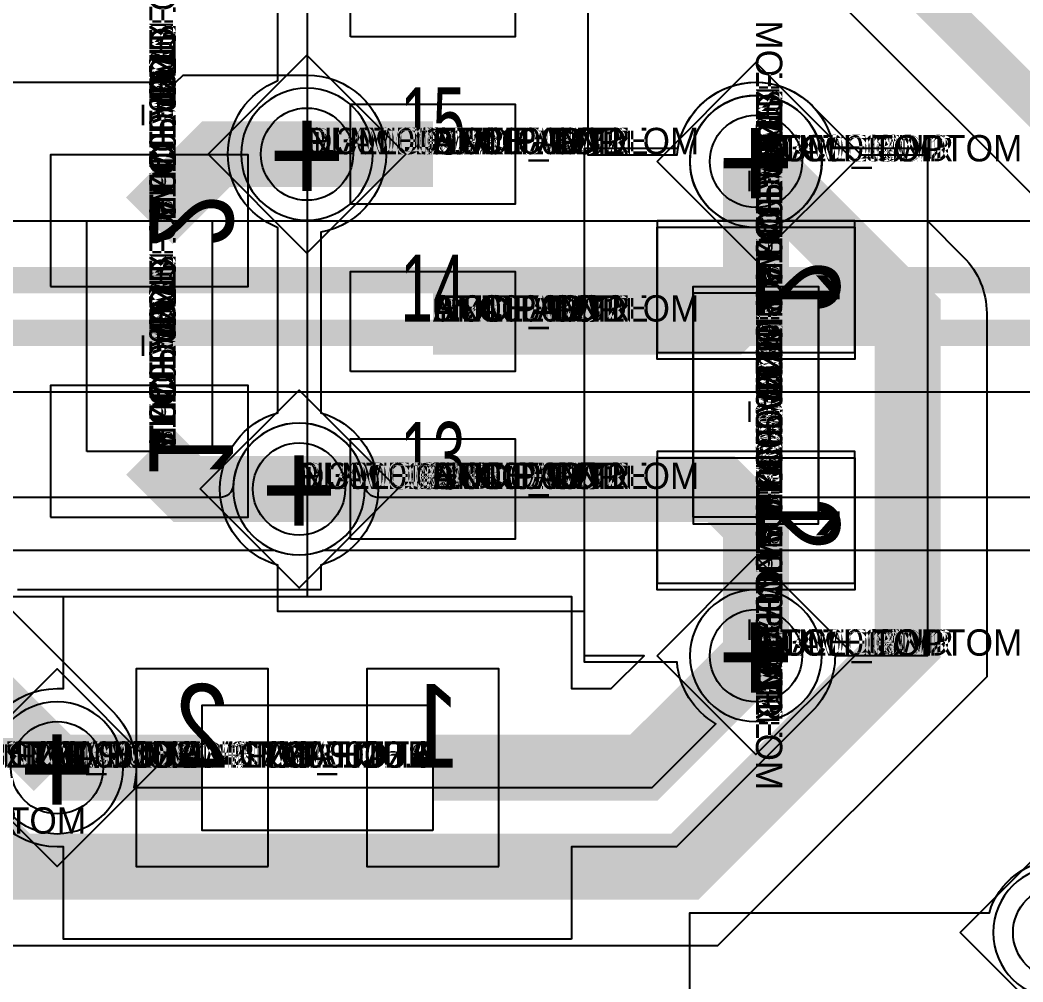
# Model space of a CAD drawing. Extents: x 0 to 323, y 0 to 320.
# Drawn here: x 31.63 to 39.24, y 236.58 to 243.88 of the extents above; entities that cross this region are included whole.
import ezdxf
from ezdxf.enums import TextEntityAlignment as Align

# ---------------------------------------------------------------- set-up
doc = ezdxf.new("R2010")
doc.units = 0
doc.header["$MEASUREMENT"] = 0
doc.layers.get('0').update_dxf_attribs({"linetype": 'CONTINUOUS'})
for name, color, linetype in [('CDN_FIGURES', 7, 'CONTINUOUS'), ('ETCH_BOTTOM', 7, 'CONTINUOUS'), ('ETCH_GND', 3, 'CONTINUOUS'), ('ETCH_INT1', 4, 'CONTINUOUS'), ('ETCH_INT2', 5, 'CONTINUOUS'), ('ETCH_PWR', 6, 'CONTINUOUS'), ('ETCH_TOP', 2, 'CONTINUOUS'), ('MANUFACTURING_NCLEGEND-1-6', 8, 'CONTINUOUS'), ('PACKAGE_GEOMETRY_ASSEMBLY_TOP', 11, 'CONTINUOUS'), ('PACKAGE_GEOMETRY_PIN_NUMBER', 9, 'CONTINUOUS')]:
    doc.layers.add(name, color=color, linetype=linetype)

# ---------------------------------------------------------------- blocks, each defined once
blk = doc.blocks.new('PAD_INFO')
for tag in ['SHAPE_TYPE', 'PAD_HEIGHT', 'PAD_LAYER', 'PAD_TYPE', 'PAD_WIDTH']:
    blk.add_attdef(tag, (0, 0), '', height=0.2)
at = {"flags": 2}
blk.add_attdef('CDN_TYPE', (0, 0), '', height=0.2, dxfattribs=at)
blk = doc.blocks.new('DRILL_INFO')
at = {"flags": 2}
blk.add_attdef('CDN_TYPE', (0, 0), '', height=0.2, dxfattribs=at)
for tag in ['FSHAPE', 'FCHAR', 'DRILL_HEIGHT', 'DIAMETER', 'PLATED', 'DRILL_WIDTH']:
    blk.add_attdef(tag, (0, 0), '', height=0.2)
blk = doc.blocks.new('VIA0700X0300')
at = {"layer": 'ETCH_BOTTOM'}
blk.add_circle((0, 0), 0.35, dxfattribs=at)
at = {"layer": 'ETCH_GND'}
blk.add_circle((0, 0), 0.35, dxfattribs=at)
at = {"layer": 'ETCH_INT1'}
blk.add_circle((0, 0), 0.35, dxfattribs=at)
at = {"layer": 'ETCH_INT2'}
blk.add_circle((0, 0), 0.35, dxfattribs=at)
at = {"layer": 'ETCH_PWR'}
blk.add_circle((0, 0), 0.35, dxfattribs=at)
at = {"layer": 'ETCH_TOP'}
blk.add_circle((0, 0), 0.35, dxfattribs=at)
ref = blk.add_blockref('PAD_INFO', (0, 0))
ref.add_attrib('PAD_LAYER', 'ETCH_TOP', (0, 0), dxfattribs={"height": 0.2})
ref.add_attrib('SHAPE_TYPE', 'NULL', (0, 0), dxfattribs={"height": 0.2})
ref.add_attrib('PAD_TYPE', 'ANTIPAD', (0, 0), dxfattribs={"height": 0.2})
ref.add_attrib('PAD_WIDTH', '0.000000', (0, 0), dxfattribs={"height": 0.2})
ref.add_attrib('PAD_HEIGHT', '0.000000', (0, 0), dxfattribs={"height": 0.2})
ref = blk.add_blockref('PAD_INFO', (0, 0))
ref.add_attrib('PAD_LAYER', 'ETCH_GND', (0, 0), dxfattribs={"height": 0.2})
ref.add_attrib('SHAPE_TYPE', 'NULL', (0, 0), dxfattribs={"height": 0.2})
ref.add_attrib('PAD_TYPE', 'ANTIPAD', (0, 0), dxfattribs={"height": 0.2})
ref.add_attrib('PAD_WIDTH', '0.000000', (0, 0), dxfattribs={"height": 0.2})
ref.add_attrib('PAD_HEIGHT', '0.000000', (0, 0), dxfattribs={"height": 0.2})
ref = blk.add_blockref('PAD_INFO', (0, 0))
ref.add_attrib('PAD_LAYER', 'ETCH_INT1', (0, 0), dxfattribs={"height": 0.2})
ref.add_attrib('SHAPE_TYPE', 'NULL', (0, 0), dxfattribs={"height": 0.2})
ref.add_attrib('PAD_TYPE', 'ANTIPAD', (0, 0), dxfattribs={"height": 0.2})
ref.add_attrib('PAD_WIDTH', '0.000000', (0, 0), dxfattribs={"height": 0.2})
ref.add_attrib('PAD_HEIGHT', '0.000000', (0, 0), dxfattribs={"height": 0.2})
ref = blk.add_blockref('PAD_INFO', (0, 0))
ref.add_attrib('PAD_LAYER', 'ETCH_INT2', (0, 0), dxfattribs={"height": 0.2})
ref.add_attrib('SHAPE_TYPE', 'NULL', (0, 0), dxfattribs={"height": 0.2})
ref.add_attrib('PAD_TYPE', 'ANTIPAD', (0, 0), dxfattribs={"height": 0.2})
ref.add_attrib('PAD_WIDTH', '0.000000', (0, 0), dxfattribs={"height": 0.2})
ref.add_attrib('PAD_HEIGHT', '0.000000', (0, 0), dxfattribs={"height": 0.2})
ref = blk.add_blockref('PAD_INFO', (0, 0))
ref.add_attrib('PAD_LAYER', 'ETCH_PWR', (0, 0), dxfattribs={"height": 0.2})
ref.add_attrib('SHAPE_TYPE', 'NULL', (0, 0), dxfattribs={"height": 0.2})
ref.add_attrib('PAD_TYPE', 'ANTIPAD', (0, 0), dxfattribs={"height": 0.2})
ref.add_attrib('PAD_WIDTH', '0.000000', (0, 0), dxfattribs={"height": 0.2})
ref.add_attrib('PAD_HEIGHT', '0.000000', (0, 0), dxfattribs={"height": 0.2})
ref = blk.add_blockref('PAD_INFO', (0, 0))
ref.add_attrib('PAD_LAYER', 'ETCH_BOTTOM', (0, 0), dxfattribs={"height": 0.2})
ref.add_attrib('SHAPE_TYPE', 'NULL', (0, 0), dxfattribs={"height": 0.2})
ref.add_attrib('PAD_TYPE', 'ANTIPAD', (0, 0), dxfattribs={"height": 0.2})
ref.add_attrib('PAD_WIDTH', '0.000000', (0, 0), dxfattribs={"height": 0.2})
ref.add_attrib('PAD_HEIGHT', '0.000000', (0, 0), dxfattribs={"height": 0.2})
ref = blk.add_blockref('PAD_INFO', (0, 0))
ref.add_attrib('PAD_LAYER', 'ETCH_TOP', (0, 0), dxfattribs={"height": 0.2})
ref.add_attrib('SHAPE_TYPE', 'NULL', (0, 0), dxfattribs={"height": 0.2})
ref.add_attrib('PAD_TYPE', 'THERMAL', (0, 0), dxfattribs={"height": 0.2})
ref.add_attrib('PAD_WIDTH', '0.000000', (0, 0), dxfattribs={"height": 0.2})
ref.add_attrib('PAD_HEIGHT', '0.000000', (0, 0), dxfattribs={"height": 0.2})
ref = blk.add_blockref('PAD_INFO', (0, 0))
ref.add_attrib('PAD_LAYER', 'ETCH_GND', (0, 0), dxfattribs={"height": 0.2})
ref.add_attrib('SHAPE_TYPE', 'NULL', (0, 0), dxfattribs={"height": 0.2})
ref.add_attrib('PAD_TYPE', 'THERMAL', (0, 0), dxfattribs={"height": 0.2})
ref.add_attrib('PAD_WIDTH', '0.000000', (0, 0), dxfattribs={"height": 0.2})
ref.add_attrib('PAD_HEIGHT', '0.000000', (0, 0), dxfattribs={"height": 0.2})
ref = blk.add_blockref('PAD_INFO', (0, 0))
ref.add_attrib('PAD_LAYER', 'ETCH_INT1', (0, 0), dxfattribs={"height": 0.2})
ref.add_attrib('SHAPE_TYPE', 'NULL', (0, 0), dxfattribs={"height": 0.2})
ref.add_attrib('PAD_TYPE', 'THERMAL', (0, 0), dxfattribs={"height": 0.2})
ref.add_attrib('PAD_WIDTH', '0.000000', (0, 0), dxfattribs={"height": 0.2})
ref.add_attrib('PAD_HEIGHT', '0.000000', (0, 0), dxfattribs={"height": 0.2})
ref = blk.add_blockref('PAD_INFO', (0, 0))
ref.add_attrib('PAD_LAYER', 'ETCH_INT2', (0, 0), dxfattribs={"height": 0.2})
ref.add_attrib('SHAPE_TYPE', 'NULL', (0, 0), dxfattribs={"height": 0.2})
ref.add_attrib('PAD_TYPE', 'THERMAL', (0, 0), dxfattribs={"height": 0.2})
ref.add_attrib('PAD_WIDTH', '0.000000', (0, 0), dxfattribs={"height": 0.2})
ref.add_attrib('PAD_HEIGHT', '0.000000', (0, 0), dxfattribs={"height": 0.2})
ref = blk.add_blockref('PAD_INFO', (0, 0))
ref.add_attrib('PAD_LAYER', 'ETCH_PWR', (0, 0), dxfattribs={"height": 0.2})
ref.add_attrib('SHAPE_TYPE', 'NULL', (0, 0), dxfattribs={"height": 0.2})
ref.add_attrib('PAD_TYPE', 'THERMAL', (0, 0), dxfattribs={"height": 0.2})
ref.add_attrib('PAD_WIDTH', '0.000000', (0, 0), dxfattribs={"height": 0.2})
ref.add_attrib('PAD_HEIGHT', '0.000000', (0, 0), dxfattribs={"height": 0.2})
ref = blk.add_blockref('PAD_INFO', (0, 0))
ref.add_attrib('PAD_LAYER', 'ETCH_BOTTOM', (0, 0), dxfattribs={"height": 0.2})
ref.add_attrib('SHAPE_TYPE', 'NULL', (0, 0), dxfattribs={"height": 0.2})
ref.add_attrib('PAD_TYPE', 'THERMAL', (0, 0), dxfattribs={"height": 0.2})
ref.add_attrib('PAD_WIDTH', '0.000000', (0, 0), dxfattribs={"height": 0.2})
ref.add_attrib('PAD_HEIGHT', '0.000000', (0, 0), dxfattribs={"height": 0.2})
ref = blk.add_blockref('PAD_INFO', (0, 0))
ref.add_attrib('PAD_LAYER', 'ETCH_TOP', (0, 0), dxfattribs={"height": 0.2})
ref.add_attrib('SHAPE_TYPE', 'CIRCLE', (0, 0), dxfattribs={"height": 0.2})
ref.add_attrib('PAD_TYPE', 'REGULAR', (0, 0), dxfattribs={"height": 0.2})
ref.add_attrib('PAD_WIDTH', '0.700000', (0, 0), dxfattribs={"height": 0.2})
ref.add_attrib('PAD_HEIGHT', '0.700000', (0, 0), dxfattribs={"height": 0.2})
ref = blk.add_blockref('PAD_INFO', (0, 0))
ref.add_attrib('PAD_LAYER', 'ETCH_GND', (0, 0), dxfattribs={"height": 0.2})
ref.add_attrib('SHAPE_TYPE', 'CIRCLE', (0, 0), dxfattribs={"height": 0.2})
ref.add_attrib('PAD_TYPE', 'REGULAR', (0, 0), dxfattribs={"height": 0.2})
ref.add_attrib('PAD_WIDTH', '0.700000', (0, 0), dxfattribs={"height": 0.2})
ref.add_attrib('PAD_HEIGHT', '0.700000', (0, 0), dxfattribs={"height": 0.2})
ref = blk.add_blockref('PAD_INFO', (0, 0))
ref.add_attrib('PAD_LAYER', 'ETCH_INT1', (0, 0), dxfattribs={"height": 0.2})
ref.add_attrib('SHAPE_TYPE', 'CIRCLE', (0, 0), dxfattribs={"height": 0.2})
ref.add_attrib('PAD_TYPE', 'REGULAR', (0, 0), dxfattribs={"height": 0.2})
ref.add_attrib('PAD_WIDTH', '0.700000', (0, 0), dxfattribs={"height": 0.2})
ref.add_attrib('PAD_HEIGHT', '0.700000', (0, 0), dxfattribs={"height": 0.2})
ref = blk.add_blockref('PAD_INFO', (0, 0))
ref.add_attrib('PAD_LAYER', 'ETCH_INT2', (0, 0), dxfattribs={"height": 0.2})
ref.add_attrib('SHAPE_TYPE', 'CIRCLE', (0, 0), dxfattribs={"height": 0.2})
ref.add_attrib('PAD_TYPE', 'REGULAR', (0, 0), dxfattribs={"height": 0.2})
ref.add_attrib('PAD_WIDTH', '0.700000', (0, 0), dxfattribs={"height": 0.2})
ref.add_attrib('PAD_HEIGHT', '0.700000', (0, 0), dxfattribs={"height": 0.2})
ref = blk.add_blockref('PAD_INFO', (0, 0))
ref.add_attrib('PAD_LAYER', 'ETCH_PWR', (0, 0), dxfattribs={"height": 0.2})
ref.add_attrib('SHAPE_TYPE', 'CIRCLE', (0, 0), dxfattribs={"height": 0.2})
ref.add_attrib('PAD_TYPE', 'REGULAR', (0, 0), dxfattribs={"height": 0.2})
ref.add_attrib('PAD_WIDTH', '0.700000', (0, 0), dxfattribs={"height": 0.2})
ref.add_attrib('PAD_HEIGHT', '0.700000', (0, 0), dxfattribs={"height": 0.2})
ref = blk.add_blockref('PAD_INFO', (0, 0))
ref.add_attrib('PAD_LAYER', 'ETCH_BOTTOM', (0, 0), dxfattribs={"height": 0.2})
ref.add_attrib('SHAPE_TYPE', 'CIRCLE', (0, 0), dxfattribs={"height": 0.2})
ref.add_attrib('PAD_TYPE', 'REGULAR', (0, 0), dxfattribs={"height": 0.2})
ref.add_attrib('PAD_WIDTH', '0.700000', (0, 0), dxfattribs={"height": 0.2})
ref.add_attrib('PAD_HEIGHT', '0.700000', (0, 0), dxfattribs={"height": 0.2})
ref = blk.add_blockref('DRILL_INFO', (0, 0))
ref.add_attrib('DIAMETER', '0.300000', (0, 0), dxfattribs={"height": 0.2})
ref.add_attrib('PLATED', 'PLATED', (0, 0), dxfattribs={"height": 0.2})
ref.add_attrib('FSHAPE', 'DIAMOND', (0, 0), dxfattribs={"height": 0.2})
ref.add_attrib('FCHAR', '+', (0, 0), dxfattribs={"height": 0.2})
ref.add_attrib('DRILL_WIDTH', '1.500000', (0, 0), dxfattribs={"height": 0.2})
ref.add_attrib('DRILL_HEIGHT', '1.500000', (0, 0), dxfattribs={"height": 0.2})
for tag in ['CDN_TYPE', 'PIN']:
    blk.add_attdef(tag, (0, 0), '', height=0.2)
at = {"flags": 2}
for tag in ['PSTKNAME', 'BBV']:
    blk.add_attdef(tag, (0, 0), '', height=0.2, dxfattribs=at)
blk = doc.blocks.new('FIGURE_DIAMOND')
at = {"layer": 'CDN_FIGURES'}
blk.add_lwpolyline([(-0.5, 0), (0, 0.5), (0.5, 0), (0, -0.5)], close=True, dxfattribs=at)
blk = doc.blocks.new('RC1000X1500TS')
at = {"layer": 'ETCH_TOP'}
blk.add_lwpolyline([(-0.5, -0.75), (-0.5, 0.75), (0.5, 0.75), (0.5, -0.75)], close=True, dxfattribs=at)
ref = blk.add_blockref('PAD_INFO', (0, 0))
ref.add_attrib('PAD_LAYER', 'ETCH_TOP', (0, 0), dxfattribs={"height": 0.2})
ref.add_attrib('SHAPE_TYPE', 'NULL', (0, 0), dxfattribs={"height": 0.2})
ref.add_attrib('PAD_TYPE', 'ANTIPAD', (0, 0), dxfattribs={"height": 0.2})
ref.add_attrib('PAD_WIDTH', '0.000000', (0, 0), dxfattribs={"height": 0.2})
ref.add_attrib('PAD_HEIGHT', '0.000000', (0, 0), dxfattribs={"height": 0.2})
ref = blk.add_blockref('PAD_INFO', (0, 0))
ref.add_attrib('PAD_LAYER', 'ETCH_GND', (0, 0), dxfattribs={"height": 0.2})
ref.add_attrib('SHAPE_TYPE', 'NULL', (0, 0), dxfattribs={"height": 0.2})
ref.add_attrib('PAD_TYPE', 'ANTIPAD', (0, 0), dxfattribs={"height": 0.2})
ref.add_attrib('PAD_WIDTH', '0.000000', (0, 0), dxfattribs={"height": 0.2})
ref.add_attrib('PAD_HEIGHT', '0.000000', (0, 0), dxfattribs={"height": 0.2})
ref = blk.add_blockref('PAD_INFO', (0, 0))
ref.add_attrib('PAD_LAYER', 'ETCH_INT1', (0, 0), dxfattribs={"height": 0.2})
ref.add_attrib('SHAPE_TYPE', 'NULL', (0, 0), dxfattribs={"height": 0.2})
ref.add_attrib('PAD_TYPE', 'ANTIPAD', (0, 0), dxfattribs={"height": 0.2})
ref.add_attrib('PAD_WIDTH', '0.000000', (0, 0), dxfattribs={"height": 0.2})
ref.add_attrib('PAD_HEIGHT', '0.000000', (0, 0), dxfattribs={"height": 0.2})
ref = blk.add_blockref('PAD_INFO', (0, 0))
ref.add_attrib('PAD_LAYER', 'ETCH_INT2', (0, 0), dxfattribs={"height": 0.2})
ref.add_attrib('SHAPE_TYPE', 'NULL', (0, 0), dxfattribs={"height": 0.2})
ref.add_attrib('PAD_TYPE', 'ANTIPAD', (0, 0), dxfattribs={"height": 0.2})
ref.add_attrib('PAD_WIDTH', '0.000000', (0, 0), dxfattribs={"height": 0.2})
ref.add_attrib('PAD_HEIGHT', '0.000000', (0, 0), dxfattribs={"height": 0.2})
ref = blk.add_blockref('PAD_INFO', (0, 0))
ref.add_attrib('PAD_LAYER', 'ETCH_PWR', (0, 0), dxfattribs={"height": 0.2})
ref.add_attrib('SHAPE_TYPE', 'NULL', (0, 0), dxfattribs={"height": 0.2})
ref.add_attrib('PAD_TYPE', 'ANTIPAD', (0, 0), dxfattribs={"height": 0.2})
ref.add_attrib('PAD_WIDTH', '0.000000', (0, 0), dxfattribs={"height": 0.2})
ref.add_attrib('PAD_HEIGHT', '0.000000', (0, 0), dxfattribs={"height": 0.2})
ref = blk.add_blockref('PAD_INFO', (0, 0))
ref.add_attrib('PAD_LAYER', 'ETCH_BOTTOM', (0, 0), dxfattribs={"height": 0.2})
ref.add_attrib('SHAPE_TYPE', 'NULL', (0, 0), dxfattribs={"height": 0.2})
ref.add_attrib('PAD_TYPE', 'ANTIPAD', (0, 0), dxfattribs={"height": 0.2})
ref.add_attrib('PAD_WIDTH', '0.000000', (0, 0), dxfattribs={"height": 0.2})
ref.add_attrib('PAD_HEIGHT', '0.000000', (0, 0), dxfattribs={"height": 0.2})
ref = blk.add_blockref('PAD_INFO', (0, 0))
ref.add_attrib('PAD_LAYER', 'ETCH_TOP', (0, 0), dxfattribs={"height": 0.2})
ref.add_attrib('SHAPE_TYPE', 'NULL', (0, 0), dxfattribs={"height": 0.2})
ref.add_attrib('PAD_TYPE', 'THERMAL', (0, 0), dxfattribs={"height": 0.2})
ref.add_attrib('PAD_WIDTH', '0.000000', (0, 0), dxfattribs={"height": 0.2})
ref.add_attrib('PAD_HEIGHT', '0.000000', (0, 0), dxfattribs={"height": 0.2})
ref = blk.add_blockref('PAD_INFO', (0, 0))
ref.add_attrib('PAD_LAYER', 'ETCH_GND', (0, 0), dxfattribs={"height": 0.2})
ref.add_attrib('SHAPE_TYPE', 'NULL', (0, 0), dxfattribs={"height": 0.2})
ref.add_attrib('PAD_TYPE', 'THERMAL', (0, 0), dxfattribs={"height": 0.2})
ref.add_attrib('PAD_WIDTH', '0.000000', (0, 0), dxfattribs={"height": 0.2})
ref.add_attrib('PAD_HEIGHT', '0.000000', (0, 0), dxfattribs={"height": 0.2})
ref = blk.add_blockref('PAD_INFO', (0, 0))
ref.add_attrib('PAD_LAYER', 'ETCH_INT1', (0, 0), dxfattribs={"height": 0.2})
ref.add_attrib('SHAPE_TYPE', 'NULL', (0, 0), dxfattribs={"height": 0.2})
ref.add_attrib('PAD_TYPE', 'THERMAL', (0, 0), dxfattribs={"height": 0.2})
ref.add_attrib('PAD_WIDTH', '0.000000', (0, 0), dxfattribs={"height": 0.2})
ref.add_attrib('PAD_HEIGHT', '0.000000', (0, 0), dxfattribs={"height": 0.2})
ref = blk.add_blockref('PAD_INFO', (0, 0))
ref.add_attrib('PAD_LAYER', 'ETCH_INT2', (0, 0), dxfattribs={"height": 0.2})
ref.add_attrib('SHAPE_TYPE', 'NULL', (0, 0), dxfattribs={"height": 0.2})
ref.add_attrib('PAD_TYPE', 'THERMAL', (0, 0), dxfattribs={"height": 0.2})
ref.add_attrib('PAD_WIDTH', '0.000000', (0, 0), dxfattribs={"height": 0.2})
ref.add_attrib('PAD_HEIGHT', '0.000000', (0, 0), dxfattribs={"height": 0.2})
ref = blk.add_blockref('PAD_INFO', (0, 0))
ref.add_attrib('PAD_LAYER', 'ETCH_PWR', (0, 0), dxfattribs={"height": 0.2})
ref.add_attrib('SHAPE_TYPE', 'NULL', (0, 0), dxfattribs={"height": 0.2})
ref.add_attrib('PAD_TYPE', 'THERMAL', (0, 0), dxfattribs={"height": 0.2})
ref.add_attrib('PAD_WIDTH', '0.000000', (0, 0), dxfattribs={"height": 0.2})
ref.add_attrib('PAD_HEIGHT', '0.000000', (0, 0), dxfattribs={"height": 0.2})
ref = blk.add_blockref('PAD_INFO', (0, 0))
ref.add_attrib('PAD_LAYER', 'ETCH_BOTTOM', (0, 0), dxfattribs={"height": 0.2})
ref.add_attrib('SHAPE_TYPE', 'NULL', (0, 0), dxfattribs={"height": 0.2})
ref.add_attrib('PAD_TYPE', 'THERMAL', (0, 0), dxfattribs={"height": 0.2})
ref.add_attrib('PAD_WIDTH', '0.000000', (0, 0), dxfattribs={"height": 0.2})
ref.add_attrib('PAD_HEIGHT', '0.000000', (0, 0), dxfattribs={"height": 0.2})
ref = blk.add_blockref('PAD_INFO', (0, 0))
ref.add_attrib('PAD_LAYER', 'ETCH_GND', (0, 0), dxfattribs={"height": 0.2})
ref.add_attrib('SHAPE_TYPE', 'NULL', (0, 0), dxfattribs={"height": 0.2})
ref.add_attrib('PAD_TYPE', 'REGULAR', (0, 0), dxfattribs={"height": 0.2})
ref.add_attrib('PAD_WIDTH', '0.000000', (0, 0), dxfattribs={"height": 0.2})
ref.add_attrib('PAD_HEIGHT', '0.000000', (0, 0), dxfattribs={"height": 0.2})
ref = blk.add_blockref('PAD_INFO', (0, 0))
ref.add_attrib('PAD_LAYER', 'ETCH_INT1', (0, 0), dxfattribs={"height": 0.2})
ref.add_attrib('SHAPE_TYPE', 'NULL', (0, 0), dxfattribs={"height": 0.2})
ref.add_attrib('PAD_TYPE', 'REGULAR', (0, 0), dxfattribs={"height": 0.2})
ref.add_attrib('PAD_WIDTH', '0.000000', (0, 0), dxfattribs={"height": 0.2})
ref.add_attrib('PAD_HEIGHT', '0.000000', (0, 0), dxfattribs={"height": 0.2})
ref = blk.add_blockref('PAD_INFO', (0, 0))
ref.add_attrib('PAD_LAYER', 'ETCH_INT2', (0, 0), dxfattribs={"height": 0.2})
ref.add_attrib('SHAPE_TYPE', 'NULL', (0, 0), dxfattribs={"height": 0.2})
ref.add_attrib('PAD_TYPE', 'REGULAR', (0, 0), dxfattribs={"height": 0.2})
ref.add_attrib('PAD_WIDTH', '0.000000', (0, 0), dxfattribs={"height": 0.2})
ref.add_attrib('PAD_HEIGHT', '0.000000', (0, 0), dxfattribs={"height": 0.2})
ref = blk.add_blockref('PAD_INFO', (0, 0))
ref.add_attrib('PAD_LAYER', 'ETCH_PWR', (0, 0), dxfattribs={"height": 0.2})
ref.add_attrib('SHAPE_TYPE', 'NULL', (0, 0), dxfattribs={"height": 0.2})
ref.add_attrib('PAD_TYPE', 'REGULAR', (0, 0), dxfattribs={"height": 0.2})
ref.add_attrib('PAD_WIDTH', '0.000000', (0, 0), dxfattribs={"height": 0.2})
ref.add_attrib('PAD_HEIGHT', '0.000000', (0, 0), dxfattribs={"height": 0.2})
ref = blk.add_blockref('PAD_INFO', (0, 0))
ref.add_attrib('PAD_LAYER', 'ETCH_BOTTOM', (0, 0), dxfattribs={"height": 0.2})
ref.add_attrib('SHAPE_TYPE', 'NULL', (0, 0), dxfattribs={"height": 0.2})
ref.add_attrib('PAD_TYPE', 'REGULAR', (0, 0), dxfattribs={"height": 0.2})
ref.add_attrib('PAD_WIDTH', '0.000000', (0, 0), dxfattribs={"height": 0.2})
ref.add_attrib('PAD_HEIGHT', '0.000000', (0, 0), dxfattribs={"height": 0.2})
ref = blk.add_blockref('DRILL_INFO', (0, 0))
ref.add_attrib('DIAMETER', '0.000000', (0, 0), dxfattribs={"height": 0.2})
ref.add_attrib('PLATED', 'PLATED', (0, 0), dxfattribs={"height": 0.2})
ref.add_attrib('FSHAPE', 'NULL', (0, 0), dxfattribs={"height": 0.2})
ref.add_attrib('DRILL_WIDTH', '0.000000', (0, 0), dxfattribs={"height": 0.2})
ref.add_attrib('DRILL_HEIGHT', '0.000000', (0, 0), dxfattribs={"height": 0.2})
ref = blk.add_blockref('PAD_INFO', (0, 0))
ref.add_attrib('PAD_LAYER', 'ETCH_TOP', (0, 0), dxfattribs={"height": 0.2})
ref.add_attrib('SHAPE_TYPE', 'RECTANGLE', (0, 0), dxfattribs={"height": 0.2})
ref.add_attrib('PAD_TYPE', 'REGULAR', (0, 0), dxfattribs={"height": 0.2})
ref.add_attrib('PAD_WIDTH', '1.000000', (0, 0), dxfattribs={"height": 0.2})
ref.add_attrib('PAD_HEIGHT', '1.500000', (0, 0), dxfattribs={"height": 0.2})
for tag in ['CDN_TYPE', 'PIN']:
    blk.add_attdef(tag, (0, 0), '', height=0.2)
at = {"flags": 2}
for tag in ['PSTKNAME', 'BBV']:
    blk.add_attdef(tag, (0, 0), '', height=0.2, dxfattribs=at)
blk = doc.blocks.new('F56')
at = {"layer": 'PACKAGE_GEOMETRY_ASSEMBLY_TOP'}
blk.add_lwpolyline([(0, -0.475), (1.75, -0.475), (1.75, 0.475), (0, 0.475)], close=True, dxfattribs=at)
at = {"layer": 'ETCH_TOP'}
ref = blk.add_blockref('RC1000X1500TS', (0, 0), dxfattribs=at)
ref.add_attrib('CDN_TYPE', 'PIN', (0, 0), dxfattribs={"height": 0.2})
ref.add_attrib('PIN', '1', (0, 0), dxfattribs={"height": 0.2})
ref = blk.add_blockref('RC1000X1500TS', (1.75, 0), dxfattribs=at)
ref.add_attrib('CDN_TYPE', 'PIN', (0, 0), dxfattribs={"height": 0.2})
ref.add_attrib('PIN', '2', (0, 0), dxfattribs={"height": 0.2})
at = {"flags": 2}
for tag in ['SYMBOL_TYPE', 'CDN_TYPE', 'REFDES']:
    blk.add_attdef(tag, (0, 0), '', height=0.2, dxfattribs=at)
blk = doc.blocks.new('RC1250X0760TS')
at = {"layer": 'ETCH_TOP'}
blk.add_lwpolyline([(-0.625, -0.38), (-0.625, 0.38), (0.625, 0.38), (0.625, -0.38)], close=True, dxfattribs=at)
ref = blk.add_blockref('PAD_INFO', (0, 0))
ref.add_attrib('PAD_LAYER', 'ETCH_TOP', (0, 0), dxfattribs={"height": 0.2})
ref.add_attrib('SHAPE_TYPE', 'NULL', (0, 0), dxfattribs={"height": 0.2})
ref.add_attrib('PAD_TYPE', 'ANTIPAD', (0, 0), dxfattribs={"height": 0.2})
ref.add_attrib('PAD_WIDTH', '0.000000', (0, 0), dxfattribs={"height": 0.2})
ref.add_attrib('PAD_HEIGHT', '0.000000', (0, 0), dxfattribs={"height": 0.2})
ref = blk.add_blockref('PAD_INFO', (0, 0))
ref.add_attrib('PAD_LAYER', 'ETCH_GND', (0, 0), dxfattribs={"height": 0.2})
ref.add_attrib('SHAPE_TYPE', 'NULL', (0, 0), dxfattribs={"height": 0.2})
ref.add_attrib('PAD_TYPE', 'ANTIPAD', (0, 0), dxfattribs={"height": 0.2})
ref.add_attrib('PAD_WIDTH', '0.000000', (0, 0), dxfattribs={"height": 0.2})
ref.add_attrib('PAD_HEIGHT', '0.000000', (0, 0), dxfattribs={"height": 0.2})
ref = blk.add_blockref('PAD_INFO', (0, 0))
ref.add_attrib('PAD_LAYER', 'ETCH_INT1', (0, 0), dxfattribs={"height": 0.2})
ref.add_attrib('SHAPE_TYPE', 'NULL', (0, 0), dxfattribs={"height": 0.2})
ref.add_attrib('PAD_TYPE', 'ANTIPAD', (0, 0), dxfattribs={"height": 0.2})
ref.add_attrib('PAD_WIDTH', '0.000000', (0, 0), dxfattribs={"height": 0.2})
ref.add_attrib('PAD_HEIGHT', '0.000000', (0, 0), dxfattribs={"height": 0.2})
ref = blk.add_blockref('PAD_INFO', (0, 0))
ref.add_attrib('PAD_LAYER', 'ETCH_INT2', (0, 0), dxfattribs={"height": 0.2})
ref.add_attrib('SHAPE_TYPE', 'NULL', (0, 0), dxfattribs={"height": 0.2})
ref.add_attrib('PAD_TYPE', 'ANTIPAD', (0, 0), dxfattribs={"height": 0.2})
ref.add_attrib('PAD_WIDTH', '0.000000', (0, 0), dxfattribs={"height": 0.2})
ref.add_attrib('PAD_HEIGHT', '0.000000', (0, 0), dxfattribs={"height": 0.2})
ref = blk.add_blockref('PAD_INFO', (0, 0))
ref.add_attrib('PAD_LAYER', 'ETCH_PWR', (0, 0), dxfattribs={"height": 0.2})
ref.add_attrib('SHAPE_TYPE', 'NULL', (0, 0), dxfattribs={"height": 0.2})
ref.add_attrib('PAD_TYPE', 'ANTIPAD', (0, 0), dxfattribs={"height": 0.2})
ref.add_attrib('PAD_WIDTH', '0.000000', (0, 0), dxfattribs={"height": 0.2})
ref.add_attrib('PAD_HEIGHT', '0.000000', (0, 0), dxfattribs={"height": 0.2})
ref = blk.add_blockref('PAD_INFO', (0, 0))
ref.add_attrib('PAD_LAYER', 'ETCH_BOTTOM', (0, 0), dxfattribs={"height": 0.2})
ref.add_attrib('SHAPE_TYPE', 'NULL', (0, 0), dxfattribs={"height": 0.2})
ref.add_attrib('PAD_TYPE', 'ANTIPAD', (0, 0), dxfattribs={"height": 0.2})
ref.add_attrib('PAD_WIDTH', '0.000000', (0, 0), dxfattribs={"height": 0.2})
ref.add_attrib('PAD_HEIGHT', '0.000000', (0, 0), dxfattribs={"height": 0.2})
ref = blk.add_blockref('PAD_INFO', (0, 0))
ref.add_attrib('PAD_LAYER', 'ETCH_TOP', (0, 0), dxfattribs={"height": 0.2})
ref.add_attrib('SHAPE_TYPE', 'NULL', (0, 0), dxfattribs={"height": 0.2})
ref.add_attrib('PAD_TYPE', 'THERMAL', (0, 0), dxfattribs={"height": 0.2})
ref.add_attrib('PAD_WIDTH', '0.000000', (0, 0), dxfattribs={"height": 0.2})
ref.add_attrib('PAD_HEIGHT', '0.000000', (0, 0), dxfattribs={"height": 0.2})
ref = blk.add_blockref('PAD_INFO', (0, 0))
ref.add_attrib('PAD_LAYER', 'ETCH_GND', (0, 0), dxfattribs={"height": 0.2})
ref.add_attrib('SHAPE_TYPE', 'NULL', (0, 0), dxfattribs={"height": 0.2})
ref.add_attrib('PAD_TYPE', 'THERMAL', (0, 0), dxfattribs={"height": 0.2})
ref.add_attrib('PAD_WIDTH', '0.000000', (0, 0), dxfattribs={"height": 0.2})
ref.add_attrib('PAD_HEIGHT', '0.000000', (0, 0), dxfattribs={"height": 0.2})
ref = blk.add_blockref('PAD_INFO', (0, 0))
ref.add_attrib('PAD_LAYER', 'ETCH_INT1', (0, 0), dxfattribs={"height": 0.2})
ref.add_attrib('SHAPE_TYPE', 'NULL', (0, 0), dxfattribs={"height": 0.2})
ref.add_attrib('PAD_TYPE', 'THERMAL', (0, 0), dxfattribs={"height": 0.2})
ref.add_attrib('PAD_WIDTH', '0.000000', (0, 0), dxfattribs={"height": 0.2})
ref.add_attrib('PAD_HEIGHT', '0.000000', (0, 0), dxfattribs={"height": 0.2})
ref = blk.add_blockref('PAD_INFO', (0, 0))
ref.add_attrib('PAD_LAYER', 'ETCH_INT2', (0, 0), dxfattribs={"height": 0.2})
ref.add_attrib('SHAPE_TYPE', 'NULL', (0, 0), dxfattribs={"height": 0.2})
ref.add_attrib('PAD_TYPE', 'THERMAL', (0, 0), dxfattribs={"height": 0.2})
ref.add_attrib('PAD_WIDTH', '0.000000', (0, 0), dxfattribs={"height": 0.2})
ref.add_attrib('PAD_HEIGHT', '0.000000', (0, 0), dxfattribs={"height": 0.2})
ref = blk.add_blockref('PAD_INFO', (0, 0))
ref.add_attrib('PAD_LAYER', 'ETCH_PWR', (0, 0), dxfattribs={"height": 0.2})
ref.add_attrib('SHAPE_TYPE', 'NULL', (0, 0), dxfattribs={"height": 0.2})
ref.add_attrib('PAD_TYPE', 'THERMAL', (0, 0), dxfattribs={"height": 0.2})
ref.add_attrib('PAD_WIDTH', '0.000000', (0, 0), dxfattribs={"height": 0.2})
ref.add_attrib('PAD_HEIGHT', '0.000000', (0, 0), dxfattribs={"height": 0.2})
ref = blk.add_blockref('PAD_INFO', (0, 0))
ref.add_attrib('PAD_LAYER', 'ETCH_BOTTOM', (0, 0), dxfattribs={"height": 0.2})
ref.add_attrib('SHAPE_TYPE', 'NULL', (0, 0), dxfattribs={"height": 0.2})
ref.add_attrib('PAD_TYPE', 'THERMAL', (0, 0), dxfattribs={"height": 0.2})
ref.add_attrib('PAD_WIDTH', '0.000000', (0, 0), dxfattribs={"height": 0.2})
ref.add_attrib('PAD_HEIGHT', '0.000000', (0, 0), dxfattribs={"height": 0.2})
ref = blk.add_blockref('PAD_INFO', (0, 0))
ref.add_attrib('PAD_LAYER', 'ETCH_TOP', (0, 0), dxfattribs={"height": 0.2})
ref.add_attrib('SHAPE_TYPE', 'RECTANGLE', (0, 0), dxfattribs={"height": 0.2})
ref.add_attrib('PAD_TYPE', 'REGULAR', (0, 0), dxfattribs={"height": 0.2})
ref.add_attrib('PAD_WIDTH', '1.250000', (0, 0), dxfattribs={"height": 0.2})
ref.add_attrib('PAD_HEIGHT', '0.760000', (0, 0), dxfattribs={"height": 0.2})
ref = blk.add_blockref('PAD_INFO', (0, 0))
ref.add_attrib('PAD_LAYER', 'ETCH_GND', (0, 0), dxfattribs={"height": 0.2})
ref.add_attrib('SHAPE_TYPE', 'NULL', (0, 0), dxfattribs={"height": 0.2})
ref.add_attrib('PAD_TYPE', 'REGULAR', (0, 0), dxfattribs={"height": 0.2})
ref.add_attrib('PAD_WIDTH', '0.000000', (0, 0), dxfattribs={"height": 0.2})
ref.add_attrib('PAD_HEIGHT', '0.000000', (0, 0), dxfattribs={"height": 0.2})
ref = blk.add_blockref('PAD_INFO', (0, 0))
ref.add_attrib('PAD_LAYER', 'ETCH_INT1', (0, 0), dxfattribs={"height": 0.2})
ref.add_attrib('SHAPE_TYPE', 'NULL', (0, 0), dxfattribs={"height": 0.2})
ref.add_attrib('PAD_TYPE', 'REGULAR', (0, 0), dxfattribs={"height": 0.2})
ref.add_attrib('PAD_WIDTH', '0.000000', (0, 0), dxfattribs={"height": 0.2})
ref.add_attrib('PAD_HEIGHT', '0.000000', (0, 0), dxfattribs={"height": 0.2})
ref = blk.add_blockref('PAD_INFO', (0, 0))
ref.add_attrib('PAD_LAYER', 'ETCH_INT2', (0, 0), dxfattribs={"height": 0.2})
ref.add_attrib('SHAPE_TYPE', 'NULL', (0, 0), dxfattribs={"height": 0.2})
ref.add_attrib('PAD_TYPE', 'REGULAR', (0, 0), dxfattribs={"height": 0.2})
ref.add_attrib('PAD_WIDTH', '0.000000', (0, 0), dxfattribs={"height": 0.2})
ref.add_attrib('PAD_HEIGHT', '0.000000', (0, 0), dxfattribs={"height": 0.2})
ref = blk.add_blockref('PAD_INFO', (0, 0))
ref.add_attrib('PAD_LAYER', 'ETCH_PWR', (0, 0), dxfattribs={"height": 0.2})
ref.add_attrib('SHAPE_TYPE', 'NULL', (0, 0), dxfattribs={"height": 0.2})
ref.add_attrib('PAD_TYPE', 'REGULAR', (0, 0), dxfattribs={"height": 0.2})
ref.add_attrib('PAD_WIDTH', '0.000000', (0, 0), dxfattribs={"height": 0.2})
ref.add_attrib('PAD_HEIGHT', '0.000000', (0, 0), dxfattribs={"height": 0.2})
ref = blk.add_blockref('PAD_INFO', (0, 0))
ref.add_attrib('PAD_LAYER', 'ETCH_BOTTOM', (0, 0), dxfattribs={"height": 0.2})
ref.add_attrib('SHAPE_TYPE', 'NULL', (0, 0), dxfattribs={"height": 0.2})
ref.add_attrib('PAD_TYPE', 'REGULAR', (0, 0), dxfattribs={"height": 0.2})
ref.add_attrib('PAD_WIDTH', '0.000000', (0, 0), dxfattribs={"height": 0.2})
ref.add_attrib('PAD_HEIGHT', '0.000000', (0, 0), dxfattribs={"height": 0.2})
ref = blk.add_blockref('DRILL_INFO', (0, 0))
ref.add_attrib('DIAMETER', '0.000000', (0, 0), dxfattribs={"height": 0.2})
ref.add_attrib('PLATED', 'PLATED', (0, 0), dxfattribs={"height": 0.2})
ref.add_attrib('FSHAPE', 'NULL', (0, 0), dxfattribs={"height": 0.2})
ref.add_attrib('DRILL_WIDTH', '0.000000', (0, 0), dxfattribs={"height": 0.2})
ref.add_attrib('DRILL_HEIGHT', '0.000000', (0, 0), dxfattribs={"height": 0.2})
for tag in ['CDN_TYPE', 'PIN']:
    blk.add_attdef(tag, (0, 0), '', height=0.2)
at = {"flags": 2}
for tag in ['PSTKNAME', 'BBV']:
    blk.add_attdef(tag, (0, 0), '', height=0.2, dxfattribs=at)
blk = doc.blocks.new('SO-24W')
at = {"layer": 'PACKAGE_GEOMETRY_ASSEMBLY_TOP'}
blk.add_lwpolyline([(-3.8, -7.8), (3.8, -7.8), (3.8, 7.8), (-3.8, 7.8)], close=True, dxfattribs=at)
at = {"layer": 'ETCH_TOP'}
ref = blk.add_blockref('RC1250X0760TS', (4.75, -3.175), dxfattribs=at)
ref.add_attrib('CDN_TYPE', 'PIN', (0, 0), dxfattribs={"height": 0.2})
ref.add_attrib('PIN', '16', (0, 0), dxfattribs={"height": 0.2})
ref = blk.add_blockref('RC1250X0760TS', (4.75, -6.985), dxfattribs=at)
ref.add_attrib('CDN_TYPE', 'PIN', (0, 0), dxfattribs={"height": 0.2})
ref.add_attrib('PIN', '13', (0, 0), dxfattribs={"height": 0.2})
ref = blk.add_blockref('RC1250X0760TS', (4.75, -4.445), dxfattribs=at)
ref.add_attrib('CDN_TYPE', 'PIN', (0, 0), dxfattribs={"height": 0.2})
ref.add_attrib('PIN', '15', (0, 0), dxfattribs={"height": 0.2})
ref = blk.add_blockref('RC1250X0760TS', (4.75, -5.715), dxfattribs=at)
ref.add_attrib('CDN_TYPE', 'PIN', (0, 0), dxfattribs={"height": 0.2})
ref.add_attrib('PIN', '14', (0, 0), dxfattribs={"height": 0.2})
at = {"flags": 2}
for tag in ['SYMBOL_TYPE', 'CDN_TYPE', 'REFDES']:
    blk.add_attdef(tag, (0, 0), '', height=0.2, dxfattribs=at)

msp = doc.modelspace()

# ---------------------------------------------------------------- linework, layer by layer
at = {"layer": 'ETCH_BOTTOM'}
for points, format in [([(39.6638, 242.1971), (35.671, 246.1898, -1.558206), (36.3783, 246.8971), (40.371, 242.9043)], "xyb"), ([(40.1639, 242.4042, 0.3, 0.3, 0), (35.8626, 246.7055, 0.3, 0.3, 0)], "xyseb"), ([(31.3125, 243.4056), (32.814, 243.4056), (32.869, 243.4606), (33.8076, 243.4606, -0.915632), (33.9127, 242.2697), (33.9127, 240.8974, -0.75396), (33.9127, 239.7436), (33.9127, 239.5554), (31.6127, 239.5554)], "xyb"), ([(33.8076, 242.8605, 0.5, 0.5, 0), (33.1176, 242.8605, 0.5, 0.5, 0), (32.6126, 242.3555, 0.5, 0.5, 0)], "xyseb"), ([(37.2126, 242.8055, 0.5, 0.5, 0), (37.2126, 241.8555, 0.5, 0.5, 0)], "xyseb"), ([(33.7476, 240.3205, 0.5, 0.5, 0), (32.8976, 240.3205, 0.5, 0.5, 0), (32.6126, 240.6055, 0.5, 0.5, 0)], "xyseb"), ([(37.2126, 240.1055, 0.5, 0.5, 0), (37.2126, 239.0555, 0.5, 0.5, 0)], "xyseb"), ([(34.7626, 238.2055, 0.5, 0.5, 0), (36.3626, 238.2055, 0.5, 0.5, 0), (37.2126, 239.0555, 0.5, 0.5, 0)], "xyseb"), ([(33.0126, 238.2055, 0.5, 0.5, 0), (31.9126, 238.2055, 0.5, 0.5, 0)], "xyseb"), ([(40.2125, 234.5054), (37.1524, 234.5054, -0.145602), (36.8127, 234.4638), (36.8127, 233.7556, -0.999818), (36.8127, 232.6554), (36.8127, 232.3056), (37.5627, 232.3056), (37.5627, 229.7054), (37.0535, 229.7054, -0.831918), (35.9717, 229.7054), (33.7125, 229.7054), (33.7125, 230.4931, -0.683031), (33.7125, 231.5179), (33.7125, 231.9054), (32.9625, 231.9054), (32.9625, 232.66, -0.641614), (32.9625, 233.751), (32.9625, 234.5056), (36.6723, 234.5056, -0.528329), (36.4883, 235.4798), (36.7125, 235.7041), (36.7125, 237.1056), (38.9834, 237.1056, -0.755811), (40.0418, 237.1056)], "xyb")]:
    msp.add_lwpolyline(points, format=format, dxfattribs=at)
msp.add_lwpolyline([(35.8127, 236.9054), (31.9625, 236.9054), (31.9625, 237.6054), (31.9126, 237.6054, -1), (31.9126, 238.8056), (31.9625, 238.8056), (31.9625, 239.5056), (35.8127, 239.5056), (35.8127, 238.8056), (36.114, 238.8056), (36.3638, 239.0554), (35.9125, 239.0554), (35.9125, 242.9056), (36.6209, 242.9056, -0.845035), (37.8043, 242.9056), (38.5127, 242.9056), (38.5127, 239.0554), (37.8127, 239.0554, -0.198869), (37.6369, 238.6312), (36.6112, 237.6054), (35.8127, 237.6054)], format="xyb", close=True, dxfattribs=at)
at = {"layer": 'ETCH_GND'}
for points in [[(34.3077, 242.8605, 1), (33.3075, 242.8605, 1)], [(37.7127, 242.8055, 1), (36.7125, 242.8055, 1)], [(34.2477, 240.3205, 1), (33.2475, 240.3205, 1)], [(37.7127, 239.0555, 1), (36.7125, 239.0555, 1)], [(32.4127, 238.2055, 1), (31.4125, 238.2055, 1)]]:
    msp.add_lwpolyline(points, format="xyb", close=True, dxfattribs=at)
at = {"layer": 'ETCH_INT1'}
for points in [[(34.3077, 242.8605, 1), (33.3075, 242.8605, 1)], [(34.2477, 240.3205, 1), (33.2475, 240.3205, 1)], [(37.7127, 239.0555, 1), (36.7125, 239.0555, 1)], [(32.4127, 238.2055, 1), (31.4125, 238.2055, 1)], [(40.0127, 236.9555, 1), (39.0125, 236.9555, 1)]]:
    msp.add_lwpolyline(points, format="xyb", close=True, dxfattribs=at)
for points, format in [([(153.8026, 232.7829, 0.2, 0.2, 0), (154.1652, 233.1455, 0.2, 0.2, 0), (156.3726, 233.1455, 0.2, 0.2, 0), (156.9426, 233.7155, 0.2, 0.2, 0), (156.9426, 235.9812, 0.2, 0.2, 0), (155.3683, 237.5555, 0.2, 0.2, 0), (137.2769, 237.5555, 0.2, 0.2, 0), (136.9269, 237.9055, 0.2, 0.2, 0), (136.0983, 237.9055, 0.2, 0.2, 0), (135.7483, 237.5555, 0.2, 0.2, 0), (133.0626, 237.5555, 0.2, 0.2, 0), (129.1576, 241.4605, 0.2, 0.2, 0), (129.1576, 241.8248, 0.2, 0.2, 0), (127.7769, 243.2055, 0.2, 0.2, 0), (46.1526, 243.2055, 0.2, 0.2, 0), (44.8526, 241.9055, 0.2, 0.2, 0), (30.7426, 241.9055, 0.2, 0.2, 0), (27.6426, 238.8055, 0.2, 0.2, 0), (18.6826, 238.8055, 0.2, 0.2, 0), (16.1526, 236.2755, 0.2, 0.2, 0), (11.6426, 236.2755, 0.2, 0.2, 0), (10.9926, 236.9255, 0.2, 0.2, 0)], "xyseb"), ([(15.9662, 236.7256), (18.4962, 239.2556), (27.4562, 239.2556), (30.5562, 242.3556), (36.9942, 242.3556, -4.349856), (37.431, 242.3556), (44.6662, 242.3556)], "xyb"), ([(153.8026, 233.928, 0.2, 0.2, 0), (153.8026, 233.8455, 0.2, 0.2, 0), (154.1026, 233.5455, 0.2, 0.2, 0), (156.2069, 233.5455, 0.2, 0.2, 0), (156.5426, 233.8812, 0.2, 0.2, 0), (156.5426, 235.8155, 0.2, 0.2, 0), (155.2026, 237.1555, 0.2, 0.2, 0), (137.1112, 237.1555, 0.2, 0.2, 0), (136.7612, 237.5055, 0.2, 0.2, 0), (136.264, 237.5055, 0.2, 0.2, 0), (135.914, 237.1555, 0.2, 0.2, 0), (132.8969, 237.1555, 0.2, 0.2, 0), (128.7576, 241.2948, 0.2, 0.2, 0), (128.7576, 241.6591, 0.2, 0.2, 0), (127.6112, 242.8055, 0.2, 0.2, 0), (46.3183, 242.8055, 0.2, 0.2, 0), (45.0183, 241.5055, 0.2, 0.2, 0), (30.9083, 241.5055, 0.2, 0.2, 0), (27.8083, 238.4055, 0.2, 0.2, 0), (18.8483, 238.4055, 0.2, 0.2, 0), (16.3183, 235.8755, 0.2, 0.2, 0), (9.9426, 235.8755, 0.2, 0.2, 0), (8.9926, 234.9255, 0.2, 0.2, 0)], "xyseb"), ([(44.2433, 241.0554), (31.0947, 241.0554), (27.9947, 237.9554), (19.0347, 237.9554), (16.5047, 235.4254), (11.6802, 235.4254, -0.368442), (11.5949, 234.3256), (18.9819, 234.3256), (19.9469, 235.2906), (26.3983, 235.2906), (26.8333, 234.8556), (36.4542, 234.8556, -1.52703), (37.371, 234.8556), (49.8619, 234.8556)], "xyb")]:
    msp.add_lwpolyline(points, format=format, dxfattribs=at)
at = {"layer": 'ETCH_INT2'}
for points in [[(33.8076, 243.3606, 1), (33.8076, 242.3604, 1)], [(37.2126, 243.3056, 1), (37.2126, 242.3054, 1)], [(37.2126, 239.5556, 1), (37.2126, 238.5554, 1)], [(31.9126, 238.7056, 1), (31.9126, 237.7054, 1)], [(39.5126, 237.4556, 1), (39.5126, 236.4554, 1)]]:
    msp.add_lwpolyline(points, format="xyb", close=True, dxfattribs=at)
for points in [[(43.8733, 240.2555), (34.348, 240.2555, -0.396688), (34.2468, 240.3508, 0.941143), (33.2484, 240.3508, -0.396688), (33.1472, 240.2555), (27.098, 240.2555, -0.396688), (26.9968, 240.3508, 0.941143), (25.9984, 240.3508, -0.396688), (25.8972, 240.2555), (17.8126, 240.2555)], [(18.8626, 239.8555), (26.3134, 239.8555), (26.322, 239.8523, 0.181359), (26.6732, 239.8523), (26.6818, 239.8555), (33.5634, 239.8555), (33.572, 239.8523, 0.181359), (33.9232, 239.8523), (33.9318, 239.8555), (53.5607, 239.8555, -0.675262)]]:
    msp.add_lwpolyline(points, format="xyb", dxfattribs=at)
at = {"layer": 'ETCH_PWR'}
for points in [[(34.3077, 242.8605, 1), (33.3075, 242.8605, 1)], [(37.7127, 242.8055, 1), (36.7125, 242.8055, 1)], [(34.2477, 240.3205, 1), (33.2475, 240.3205, 1)], [(37.7127, 239.0555, 1), (36.7125, 239.0555, 1)], [(32.4127, 238.2055, 1), (31.4125, 238.2055, 1)], [(40.0127, 236.9555, 1), (39.0125, 236.9555, 1)]]:
    msp.add_lwpolyline(points, format="xyb", close=True, dxfattribs=at)
at = {"layer": 'ETCH_TOP'}
for points, format in [([(26.4377, 246.0704), (26.4377, 242.4056), (26.6126, 242.4056, -0.198912), (27.0369, 242.2298), (27.8612, 241.4056), (29.5612, 241.4056), (32.3369, 238.6298, -0.265447), (32.4937, 238.0556), (36.4247, 238.0556), (36.9077, 238.5386, -0.243202), (36.6146, 239.0054), (35.9125, 239.0054), (35.9125, 239.3904), (33.5875, 239.3904), (33.5875, 239.7422, -0.760768), (33.5875, 240.8988), (33.5875, 242.3022, -0.680672), (33.5875, 243.4188), (33.5875, 247.3905, -0.654588)], "xyb"), ([(35.9377, 246.2111), (35.9377, 242.8556), (36.6146, 242.8556, -0.638365), (37.6369, 243.2298), (38.0112, 242.8556), (38.5127, 242.8556), (38.5127, 242.3541), (38.7869, 242.0798, -0.198912), (38.9627, 241.6555), (38.9627, 238.8962), (36.9219, 236.8554), (31.3533, 236.8554)], "xyb"), ([(34.7626, 242.8605, 0.5, 0.5, 0), (33.8076, 242.8605, 0.5, 0.5, 0)], "xyseb"), ([(38.0626, 241.9555, 0.5, 0.5, 0), (37.2126, 242.8055, 0.5, 0.5, 0)], "xyseb"), ([(30.1126, 237.7055, 0.5, 0.5, 0), (31.3519, 237.7055, 0.5, 0.5, 0), (31.6019, 237.4555, 0.5, 0.5, 0), (36.6733, 237.4555, 0.5, 0.5, 0), (38.3626, 239.1448, 0.5, 0.5, 0), (38.3626, 241.6555, 0.5, 0.5, 0), (38.0626, 241.9555, 0.5, 0.5, 0)], "xyseb"), ([(37.2126, 241.8055, 0.5, 0.5, 0), (37.3126, 241.7055, 0.5, 0.5, 0), (37.8126, 241.7055, 0.5, 0.5, 0), (38.0626, 241.9555, 0.5, 0.5, 0)], "xyseb"), ([(31.9126, 238.2055, 0.5, 0.5, 0), (29.3126, 240.8055, 0.5, 0.5, 0), (27.6126, 240.8055, 0.5, 0.5, 0), (26.6126, 241.8055, 0.5, 0.5, 0)], "xyseb"), ([(34.7626, 241.5905, 0.5, 0.5, 0), (36.9976, 241.5905, 0.5, 0.5, 0), (37.2126, 241.8055, 0.5, 0.5, 0)], "xyseb"), ([(34.7626, 240.3205, 0.5, 0.5, 0), (33.7476, 240.3205, 0.5, 0.5, 0)], "xyseb"), ([(34.7626, 240.3205, 0.5, 0.5, 0), (36.9476, 240.3205, 0.5, 0.5, 0), (37.2126, 240.0555, 0.5, 0.5, 0)], "xyseb"), ([(37.2126, 239.0555, 0.5, 0.5, 0), (37.2126, 240.0555, 0.5, 0.5, 0)], "xyseb")]:
    msp.add_lwpolyline(points, format=format, dxfattribs=at)

# ---------------------------------------------------------------- block references
msp.add_blockref('SO-24W', (30.0126, 247.3055))
at = {"xscale": -1, "rotation": 270}
for p in [(32.6126, 240.6055), (37.2126, 240.1055)]:
    msp.add_blockref('F56', p, dxfattribs=at)
at = {"rotation": 270}
msp.add_blockref('F56', (37.2126, 241.8055), dxfattribs=at)
at = {"xscale": -1}
msp.add_blockref('F56', (34.7626, 238.2055), dxfattribs=at)
at = {"layer": 'ETCH_TOP'}
for p in [(33.8076, 242.8605), (37.2126, 242.8055), (33.7476, 240.3205), (37.2126, 239.0555), (31.9126, 238.2055), (30.1126, 237.7055), (39.5126, 236.9555)]:
    msp.add_blockref('VIA0700X0300', p, dxfattribs=at)
at = {"layer": 'MANUFACTURING_NCLEGEND-1-6', "xscale": 1.5, "yscale": 1.5}
for p in [(33.8076, 242.8605), (37.2126, 242.8055), (33.7476, 240.3205), (37.2126, 239.0555), (31.9126, 238.2055), (39.5126, 236.9555)]:
    msp.add_blockref('FIGURE_DIAMOND', p, dxfattribs=at)

# ---------------------------------------------------------------- texts
at = {"layer": 'MANUFACTURING_NCLEGEND-1-6'}
for p in [(33.8076, 242.8605), (37.2126, 242.8055), (33.7476, 240.3205), (37.2126, 239.0555), (31.9126, 238.2055)]:
    msp.add_text('+', height=0.75, dxfattribs=at).set_placement(p, align=Align.MIDDLE_CENTER)
at = {"layer": 'PACKAGE_GEOMETRY_PIN_NUMBER', "width": 0.649606}
for s, p in [('15', (34.7626, 242.8605)), ('14', (34.7626, 241.5905)), ('13', (34.7626, 240.3205))]:
    msp.add_text(s, height=0.508, dxfattribs=at).set_placement(p, align=Align.CENTER)
at = {"layer": 'PACKAGE_GEOMETRY_PIN_NUMBER', "text_generation_flag": 2, "width": 0.88}
for s, p in [('2', (32.6126, 242.3555)), ('2', (37.2126, 241.8555)), ('1', (32.6126, 240.6055)), ('1', (37.2126, 240.1055))]:
    msp.add_text(s, height=0.635, rotation=270, dxfattribs=at).set_placement(p, align=Align.CENTER)
at = {"layer": 'PACKAGE_GEOMETRY_PIN_NUMBER', "width": 0.88}
for s, p in [('1', (37.2126, 241.8055)), ('2', (37.2126, 240.0555))]:
    msp.add_text(s, height=0.635, rotation=270, dxfattribs=at).set_placement(p, align=Align.CENTER)
at = {"layer": 'PACKAGE_GEOMETRY_PIN_NUMBER', "text_generation_flag": 2, "width": 0.88}
for s, p in [('2', (33.0126, 238.2055)), ('1', (34.7626, 238.2055))]:
    msp.add_text(s, height=0.635, dxfattribs=at).set_placement(p, align=Align.CENTER)

doc.saveas('drawing.dxf')
